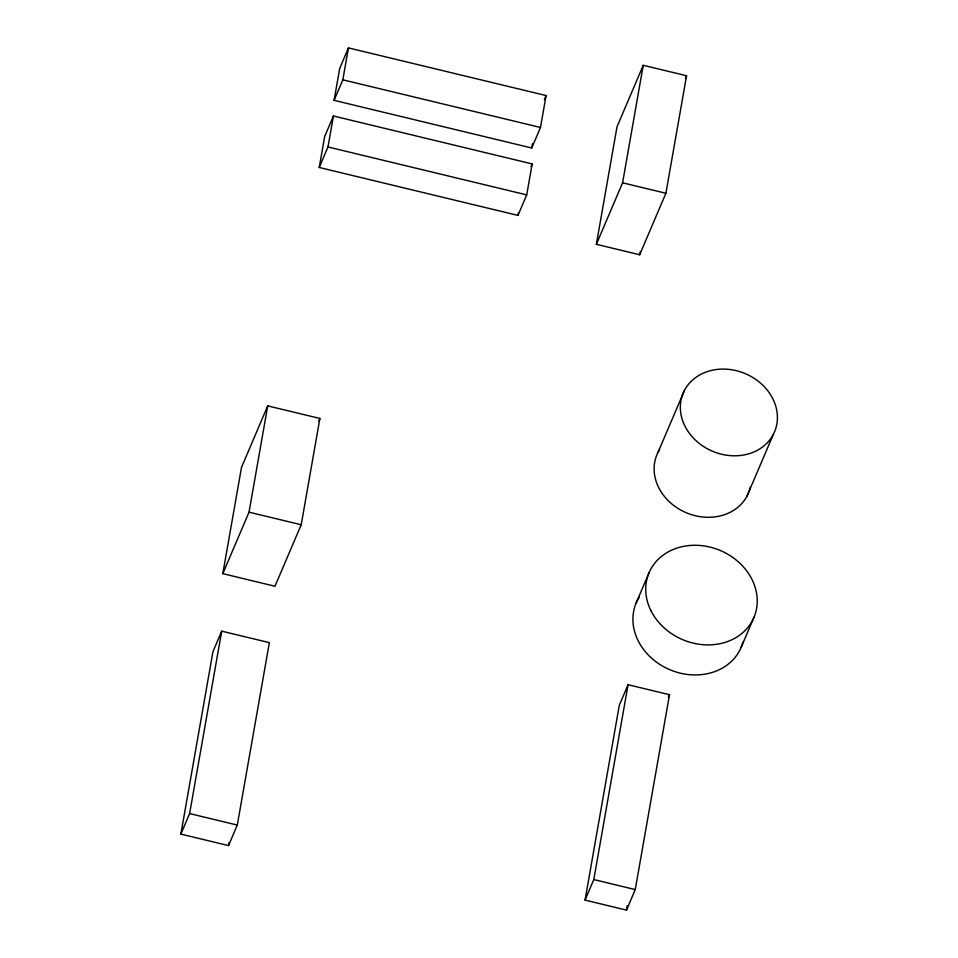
<?xml version="1.0" encoding="UTF-8"?>
<svg xmlns="http://www.w3.org/2000/svg" width="958" height="958" viewBox="0 0 958 958"><rect width="100%" height="100%" fill="white"/><g stroke="black" fill="none" stroke-linecap="round" stroke-linejoin="round"><path stroke-width="1.44" d="M222.807 573.662L241.5 467.372L267.725 405.881L319.888 418.454L301.207 524.745L274.97 586.248L222.807 573.662L249.032 512.171L267.725 405.881M180.87 834.095L212.951 651.668L221.705 631.154L269.366 642.638L237.297 825.066L228.543 845.591L180.87 834.095L189.624 813.582L221.705 631.154M319.23 167.482L324.678 136.515L333.432 116.002L532.169 163.926L526.72 194.893L517.967 215.406L319.23 167.482L327.983 146.969L333.432 116.002M334.079 100.339L339.695 68.425L348.449 47.9L546.096 95.56L540.48 127.474L531.726 147.999L334.079 100.339L342.832 79.813L348.449 47.9M228.543 845.591L229.058 842.645M517.967 215.406L518.47 212.592M531.726 147.999L532.492 143.652M596.355 244.314L617.012 126.791L643.249 65.3L686.563 75.742L665.906 193.253L639.669 254.756L596.355 244.314L622.592 182.81L643.249 65.3M639.669 254.756L640.195 251.822M585.051 900.101L619.311 705.232L628.065 684.719L669.51 694.706L635.25 889.575L626.496 910.1L585.051 900.101L593.804 879.576L628.065 684.719M626.496 910.1L627.274 905.705M318.727 421.185L319.888 418.454M544.348 99.668L546.096 95.56M530.995 166.656L532.169 163.926M685.401 78.472L686.563 75.742M658.206 451.948L684.443 390.445M636.124 603.061L648.937 573.016M747.084 495.933L773.322 434.429A49.612 42.116 23.1 0 0 723.565 369.081A49.612 42.116 23.1 0 0 689.76 433.806A49.612 42.116 23.1 0 0 773.322 434.429M668.349 697.448L669.51 694.706M741.217 647.213L754.03 617.168M342.832 79.813L540.48 127.474M622.592 182.81L665.906 193.253M327.983 146.969L526.72 194.893M249.032 512.171L301.207 524.745M593.804 879.576L635.25 889.575M189.624 813.582L237.297 825.066M743.025 641.884A57.001 48.391 23.1 0 1 669.247 669.462A57.001 48.391 23.1 0 1 639.381 596.81M750.365 486.856A49.612 42.116 23.1 0 1 686.85 512.985A49.612 42.116 23.1 0 1 659.571 449.565M651.141 611.048A57.001 48.391 23.1 0 0 747.42 627.969A57.001 48.391 23.1 0 0 705.902 546.24A57.001 48.391 23.1 0 0 651.141 611.048"/></g></svg>
